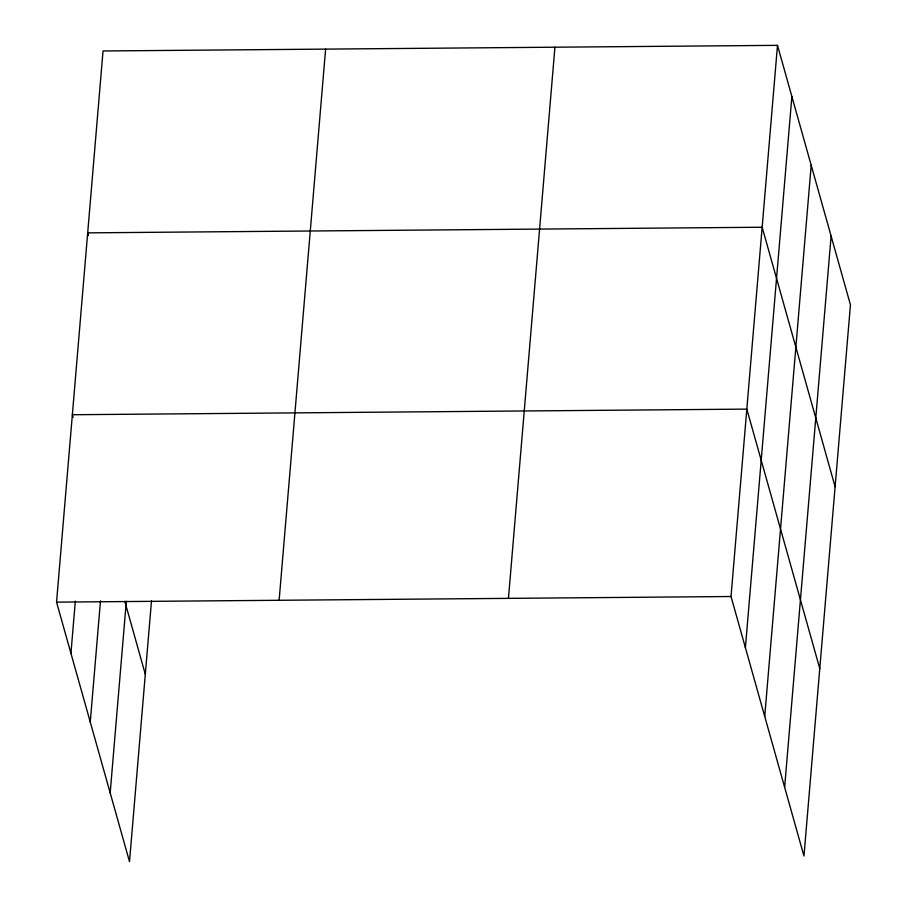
<?xml version="1.0" encoding="UTF-8"?>
<svg xmlns="http://www.w3.org/2000/svg" width="907" height="907" viewBox="0 0 907 907"><rect width="100%" height="100%" fill="white"/><g stroke="black" fill="none" stroke-linecap="round" stroke-linejoin="round"><path stroke-width="1.36" d="M151.492 600.944L129.508 861.65L56.551 602.135L103.035 50.973L777.492 45.35L850.449 304.865L803.965 856.027L731.019 596.511L777.492 45.35M70.939 653.278L75.326 601.148M90.258 722.04L100.484 600.876M110.178 792.888L126.334 601.262M279.129 600.275L325.613 49.114M508.442 598.359L554.925 47.209M745.395 647.655L791.879 96.505M764.726 716.417L811.198 165.267M784.634 787.265L831.118 236.103M56.551 602.135L731.019 596.511M835.109 486.753L762.163 227.238L87.696 232.861L88.455 235.548M819.769 668.629L746.824 409.114L72.356 414.737L73.116 417.435M124.826 601.409L145.301 674.252"/></g></svg>
